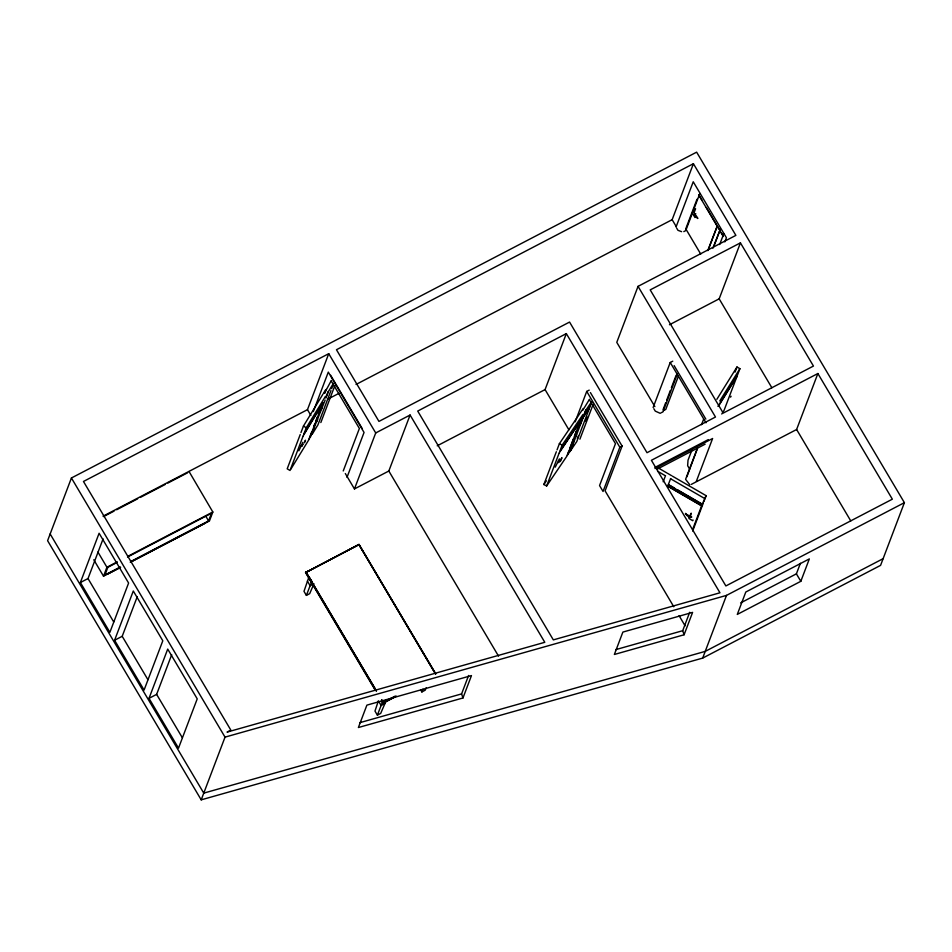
<?xml version="1.0" encoding="UTF-8"?>
<svg xmlns="http://www.w3.org/2000/svg" width="952" height="952" viewBox="0 0 952 952"><rect width="100%" height="100%" fill="white"/><g stroke="black" fill="none" stroke-linecap="round" stroke-linejoin="round"><path stroke-width="1.43" d="M304.878 441.3L305.461 440.217L305.223 441.668M311.554 582.053L311.613 581.065M382.549 701.803L382.716 701.088L382.502 701.922M558.372 460.994C561.513 460.899 562.977 453.89 561.037 460.328M311.78 581.291L311.506 582.16L308.781 577.376M308.865 577.162L303.985 591.335L306.389 595.381L309.686 593.655L313.422 584.992M304.676 442.085L304.342 442.787M71.424 477.987L47.6 540.688L201.205 799.847L702.671 658.094L880.576 565.369L904.4 502.668L696.638 152.153L71.424 477.987L225.029 737.134L201.205 799.847M80.384 582.529L99.103 533.263L128.603 583.04L109.885 632.307L80.384 582.529L88.012 578.554L103.09 538.868M93.784 559.764L103.542 576.234L106.921 567.225L117.251 561.847M107.85 567.321L104.934 574.996L120.059 567.106M114.585 640.268L133.292 591.002L162.804 640.779L144.085 690.045L114.585 640.268L122.201 636.293L137.278 596.606M130.531 561.644L208.583 520.911L211.499 513.235L127.508 557.015M189.043 471.502L212.843 512.021L209.44 520.982L131.174 561.763M149.012 698.351L167.719 649.086L197.231 698.863L178.512 748.129L149.012 698.351L156.628 694.377L171.705 654.69M103.078 516.163L307.472 409.669L328.738 353.68L375.719 432.946L354.453 488.935L345.326 473.549M300.237 434.493L287.195 468.824L290.027 470.478L303.069 436.159M300.975 432.565L303.438 426.079L322.621 394.711M325.453 396.365L306.27 427.745L303.807 434.219L322.99 402.851M313.315 411.55L328.297 372.101L364.057 432.446L347.004 477.333M302.879 442.263L298.833 450.832M324.453 393.2L331.308 380.514M324.656 393.307L326.131 389.428M309.019 439.003L311.625 432.137M313.72 426.639L314.755 423.89M315.802 421.141L317.361 417.024M318.408 414.287L320.491 408.789M322.264 404.79L309.221 439.11L290.8 469.229M322.883 403.148L303.188 435.849M311.923 434.267L314.529 427.4M316.611 421.903L317.659 419.154M321.312 409.55L322.347 406.802M326.191 396.698L328.154 391.522M325.156 400.054L310.352 437.277M325.893 398.115L328.357 391.641M330.951 390.582L317.908 424.913L312.53 433.707M331.677 388.654L333.164 384.763M320.836 422.545L334.807 385.774M343.244 470.954L359.38 428.471L331.272 381.038M435.73 673.79L359.035 544.413L305.544 572.568L375.457 690.533M376.373 690.962L306.151 572.307L376.421 690.843M311.756 581.493L306.389 595.381M306.116 572.414L359.035 544.413M354.453 488.935L388.821 471.026L410.086 415.036L544.794 642.303L227.04 732.112L230.848 730.124L83.467 481.474L328.738 353.68M382.752 701.243L377.385 715.142L374.981 711.096L378.372 700.839L381.145 705.503L384.953 703.516L386.31 699.934M381.669 699.887L383.18 702.433L381.704 699.768M381.478 700.672L382.978 703.207L396.127 696.091M437.218 445.798L545.068 389.594L566.333 333.605L719.962 592.787L553.338 639.887L417.714 411.062L566.333 333.605M462.969 697.971L471.478 675.575L366.889 705.134L358.38 727.53L462.969 697.971L461.589 693.901L468.598 675.468M577.567 427.96L579.649 422.498L567.38 455.401L546.638 485.996L543.866 484.532L556.337 451.724M557.039 449.88L559.383 443.692L580.125 413.097M546.638 485.996L559.098 453.188M562.156 445.143L559.8 451.343L580.542 420.748L582.898 414.56L562.156 445.143L559.383 443.692M559.383 458.888L555.242 467.135M575.187 421.795L586.73 391.415L589.217 390.118M582.755 410.312L589.514 399.257M567.19 455.294L568.749 451.2M569.784 448.463L573.413 438.896M574.461 436.171L576.531 430.697M579.756 422.2L580.244 420.927M580.434 421.034L559.217 452.89M570.319 450.689L571.878 446.583M572.914 443.846L574.472 439.753M575.508 437.016L576.543 434.279M580.184 424.711L582.779 417.88M583.374 416.31L580.339 421.343L583.564 416.417M585.837 409.836L583.481 416.036L580.934 419.796M582.969 417.987L570.51 450.784L567.773 454.449M586.027 409.943L583.671 416.131L581.125 419.892M577.317 438.622L578.34 435.909M589.228 408.753L576.769 441.561L570.95 450.129M591.811 401.946L589.931 406.909L584.111 415.488M585.718 421.129L587.265 417.059M579.899 439.181L593.084 404.481M638.042 286.362L715.487 417.024L647.015 452.712L569.558 322.062L378.955 421.403L336.472 349.741L693.413 163.708L735.884 235.37L638.042 286.362L616.777 342.351L654.869 406.623M356.036 384.453L672.148 219.686L693.413 163.708M676.027 227.052L693.234 181.772L726.424 237.762L724.853 241.879M696.995 199.254L685.761 228.825L700.731 254.077M699.863 193.435L685.749 230.598L683.81 231.61M694.163 212.534L695.579 208.785L694.877 209.154M622.322 445.964L619.835 447.262L603.044 491.458L599.558 485.568L615.468 443.656L589.455 399.757M707.8 250.566L717.201 226.255L708.014 250.447M712.941 248.21L719.795 230.622L713.667 246.758M720.188 229.123L719.7 230.432L723.294 236.501M653.131 407.504L670.232 362.486L672.755 361.177M719.652 244.545L723.841 233.537M663.02 409.753L665.638 402.863M666.686 400.102L670.339 390.463M671.386 387.714L676.098 375.314M677.491 373.553L662.937 411.871L661.093 412.823M678.348 376.349L665.793 409.408L663.592 410.55M669.47 324.751L719.165 298.845L740.43 242.867L813.448 366.056L723.222 413.085L650.204 289.884L740.43 242.867M663.151 481.76L665.543 475.583M670.66 478.547L668.268 484.723L702.171 504.358L706.122 495.671L672.207 476.036M692.175 449.32L688.01 460.268L687.641 465.707L689.629 469.074M701.529 424.687L703.611 419.213M697.709 447.404L685.583 479.344L689.748 484.699M686.844 476.857L697.399 448.618M735.063 372.053L736.979 367.008L739.906 368.686L737.502 374.993L718.129 406.266M696.376 481.248L712.608 438.503L654.976 468.539M736.788 376.885L724.091 410.3L721.771 414.025M689.379 517.912L691.176 513.176L688.998 518.519L692.723 520.684L693.104 520.066M692.58 529.598L701.493 506.155M692.687 531.049L703.159 503.453M703.837 501.668L706.122 495.671M684.095 634.77L692.604 612.374L622.87 632.08L614.361 654.476L684.095 634.77L682.703 630.7L689.712 612.267M702.671 658.094L726.495 595.393L904.4 502.668M691.319 484.389L796.61 429.507L817.875 373.529L892.345 499.181L725.876 585.944L651.406 460.292L817.875 373.529M740.644 602.902L796.396 573.842L800.406 563.298M800.822 581.303L809.331 558.919L745.797 592.025L737.288 614.421L800.822 581.303L796.396 573.842M420.677 689.914L421.867 691.937L422.938 689.177M384.953 703.516L380.681 713.417L377.385 715.142M426.246 687.737L425.175 690.212L421.867 691.937M694.294 213.034L694.282 215.14L697.649 218.508M731.077 396.258L730.577 397.139M323.156 393.83L325.524 389.975M328.761 390.963L333.378 383.43M301.76 444.798L300.987 446.06L302.272 446.238M716.856 399.305L736.979 367.008M719.771 400.982L739.906 368.686M718.332 406.385L736.907 376.575M560.561 461.185L558.181 462.672M580.708 412.24L583.255 408.479M586.468 409.289L591.454 401.934M583.921 415.381L589.74 406.802M589.145 408.36L583.528 417.035M543.866 484.532L546.365 480.855M303.462 444.072L302.605 444.882M308.079 571.236L305.544 572.568L358.916 544.746M328.38 398.864L338.912 393.378M103.542 516.579L114.038 511.117M116.668 509.748L137.659 498.8M140.289 497.432L165.22 484.437M167.85 483.069L187.532 472.811M695.769 213.593L694.984 214.01L697.78 218.175M695.662 217.127L694.948 217.496L692.973 214.152M127.746 556.373L212.843 512.021M106.707 567.916L117.001 562.489M375.719 432.946L410.086 415.036M108.028 573.901L119.809 567.749M130.293 562.275L204.954 523.314M103.518 576.186L120.642 567.261M313.958 583.755L310.15 585.742L307.377 581.077M654.988 467.408L708.324 439.598M657.023 469.241L705.146 444.156M383.18 702.433L394.818 696.269M382.978 703.207L395.996 696.424M883.135 558.657L705.23 651.382L203.764 793.123L50.147 533.965M225.029 737.134L726.495 595.393M615.825 649.609L682.703 630.7M359.82 722.675L461.589 693.901M681.62 231.669L677.979 230.336L676.682 228.147M660.176 413.311L655.285 411.121L653.846 408.717M658.058 467.837L666.376 472.656M667.102 473.073L671.267 475.488M657.57 471.228L664.71 475.357M670.541 478.737L704.444 498.372M668.387 484.532L674.659 488.174M677.169 489.625L702.29 504.167M667.816 486.044L701.719 505.679M667.697 486.222L701.6 505.857M685.559 513.378C687.38 516.163 692.247 515.591 691.676 517.198C689.177 518.495 686.939 515.318 685.44 513.687M303.438 426.079L306.27 427.745M698.863 194.803L701.85 199.849M706.348 207.429L716.82 225.1M717.32 225.945L719.533 229.67L717.106 226.064M721.354 232.74L722.794 235.168M698.649 194.91L716.606 225.207M672.148 219.686L676.217 226.552M719.165 298.845L771.858 387.75M796.61 429.507L850.767 520.899M674.123 365.616L705.837 419.118M670.232 362.486L705.991 422.795M590.395 392.569L622.108 446.072L605.091 490.863L673.79 606.745M586.73 391.415L619.835 447.262M545.068 389.594L568.903 429.816M679.073 615.658L685.107 625.845M388.821 471.026L498.55 656.154M330.63 375.243L362.343 428.757M307.472 409.669L310.887 415.429M435.326 673.492L359.011 544.734L435.599 674.123M309.329 577.281L311.125 580.315M305.675 572.235L375.588 690.188M381.597 700.339L383.109 702.873M205.584 515.853L208.583 520.911M97.925 552.065L106.945 567.273M88.012 578.554L113.728 621.953M122.201 636.293L147.929 679.692M156.628 694.377L182.356 737.776"/></g></svg>
